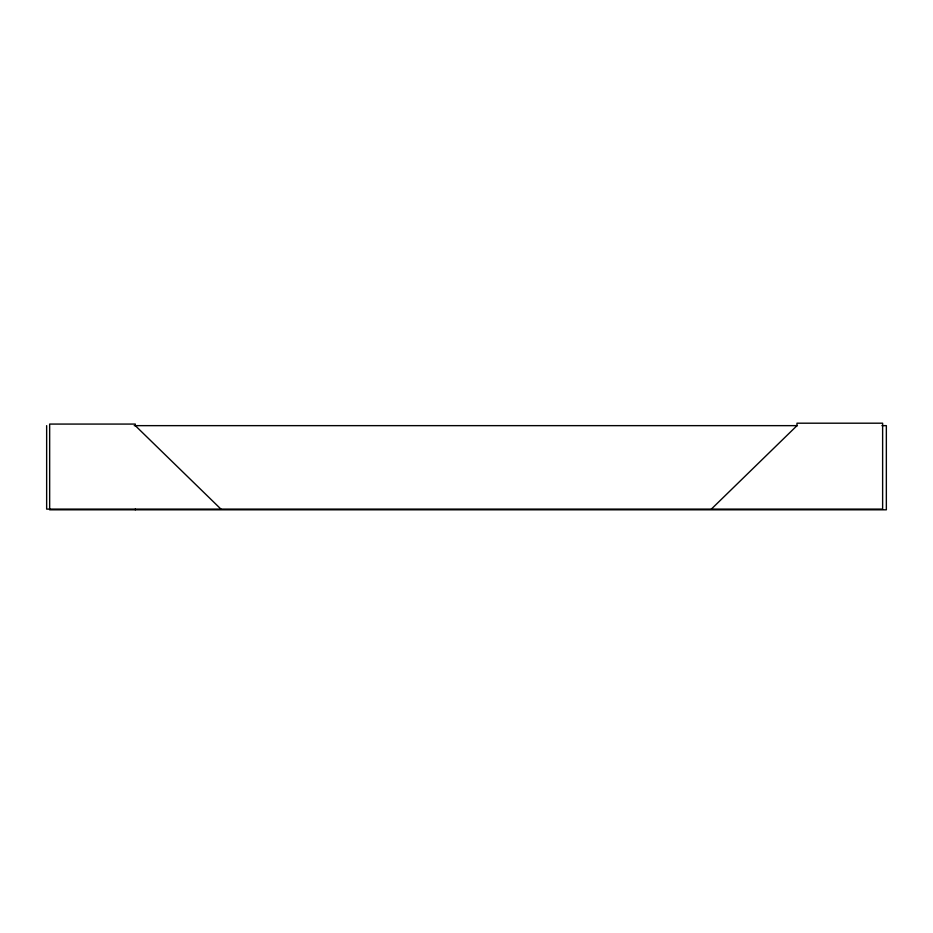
<?xml version="1.0" encoding="UTF-8"?>
<svg xmlns="http://www.w3.org/2000/svg" width="933" height="933" viewBox="0 0 933 933"><rect width="100%" height="100%" fill="white"/><g stroke="black" fill="none" stroke-linecap="round" stroke-linejoin="round"><path stroke-width="1.4" d="M711.343 509.103L796.992 425.646L796.992 423.197L882.63 423.197L882.63 509.103L46.65 509.103L46.65 425.646M134.212 425.646L797.435 425.646M881.977 425.646L886.35 425.646L886.35 509.803L49.659 509.803L49.659 424.072L135.308 424.072L135.308 425.646L220.946 509.103M135.308 509.103L135.308 509.803"/></g></svg>
